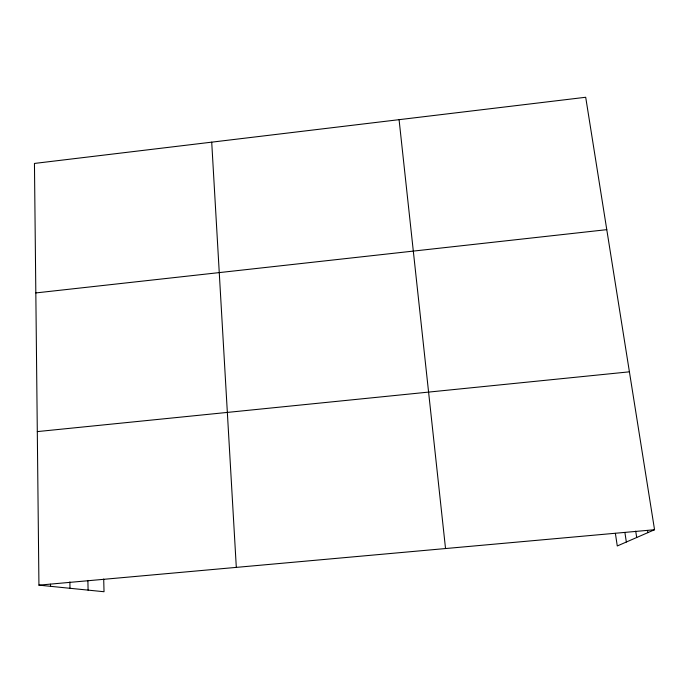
<?xml version="1.0" encoding="UTF-8"?>
<svg xmlns="http://www.w3.org/2000/svg" width="689" height="689" viewBox="0 0 689 689"><rect width="100%" height="100%" fill="white"/><g stroke="black" fill="none" stroke-linecap="round" stroke-linejoin="round"><path stroke-width="1.03" d="M103.703 579.018L104.03 591.73L38.937 585.15L34.45 163.439L585.702 97.27L654.55 529.729L617.275 545.972L615.389 533.355M35.828 292.928L606.776 229.661M37.301 431.598L629.41 371.827M38.937 585.15L654.55 529.729M647.539 530.53L647.875 532.64M635.714 531.15L636.696 537.506M624.906 532.545L626.344 542.019M399.077 119.671L445.533 548.547M211.712 142.158L236.31 567.383M87.882 580.448L88.097 590.12M69.882 581.912L69.994 588.285M50.495 584.186L50.53 586.322"/></g></svg>
